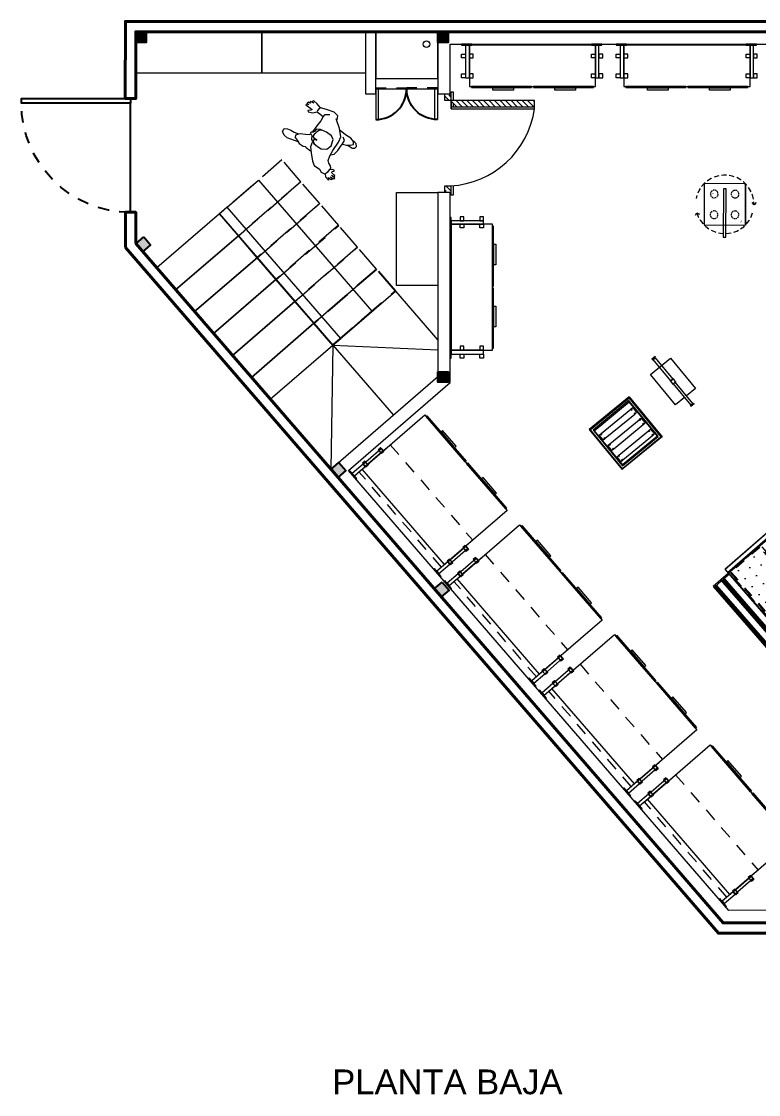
# Model space of a CAD drawing. Header units: metres. Extents: x 2600.2 to 2658.7, y 1421.4 to 1444.6.
# Drawn here: x 2600.21 to 2607.34, y 1422.9 to 1433.28 of the extents above; entities that cross this region are included whole.
import ezdxf
from ezdxf.enums import TextEntityAlignment as Align

# ---------------------------------------------------------------- set-up
doc = ezdxf.new("R2010")
doc.units = ezdxf.units.M
for name, pattern in [('DASHED2', [0.375, 0.25, -0.125]), ('HIDDEN', [0.375, 0.25, -0.125]), ('X-N2$0$X-N2$0$HIDDEN', [0.375, 0.25, -0.125])]:
    doc.linetypes.add(name, pattern=pattern)
for name, color, linetype in [('AG-FP-01$0$A-DOOR-1', 1, 'Continuous'), ('columnas', 1, 'Continuous'), ('PROYECCIÓN', 1, 'DASHED2'), ('TEXTO-100', 2, 'Continuous'), ('X-N2$0$A-PUERTAS', 251, 'Continuous')]:
    doc.layers.add(name, color=color, linetype=linetype)
for name, color, linetype, lineweight in [('AG-FP-01$0$A-HEAD-2', 253, 'HIDDEN', 0), ('CRISTALES', 142, 'Continuous', 5), ('MOBILIARIO', 35, 'Continuous', 20), ('MURO CARGA', 40, 'Continuous', 40), ('Muro Tbroca', 5, 'Continuous', 9), ('NIVEL', 90, 'Continuous', 20)]:
    doc.layers.add(name, color=color, linetype=linetype, lineweight=lineweight)
doc.styles.add('AG-FP-01$0$spa-fp01$0$WATG_Default', font='SIMPLEX.SHX', dxfattribs={"width": 0.8})
doc.styles.add('SWIS', font='swissel.ttf')

# ---------------------------------------------------------------- blocks, each defined once
blk = doc.blocks.new('X-N2$0$X-N2$0$puerta serv.')
blk.add_line((1005.937, 232.376), (1004.737, 232.376))
blk.add_lwpolyline([(1004.737, 232.376), (1004.737, 233.576), (1004.687, 233.576), (1004.687, 232.376)], close=True)
at = {"linetype": 'X-N2$0$X-N2$0$HIDDEN', "ltscale": 0.5}
blk.add_arc((1004.737, 232.376), 1.2, 0, 90, dxfattribs=at)
blk = doc.blocks.new('MUEBLE BILLETERAS 2')
at = {"layer": 'MOBILIARIO', "transparency": 33554559}
h = blk.add_hatch(dxfattribs=at)
h.set_pattern_fill('DOTS', color=256, scale=0.064)
h.set_pattern_definition([(0, (2457.50258, 893.2033), (0.0508, 0.1016), [0, -0.1016])])
h.paths.add_polyline_path([(2473.539, 917.833), (2473.539, 917.033), (2475.071, 917.033), (2475.071, 917.833)])
at = {"layer": 'MOBILIARIO'}
for p, q in [((2474.299, 918.033), (2474.299, 917.833)), ((2473.54, 918.012), (2473.54, 918)), ((2473.54, 918), (2474.287, 918)), ((2474.311, 918), (2475.059, 918)), ((2473.518, 917.833), (2473.478, 917.833)), ((2473.478, 917.833), (2473.478, 917.808)), ((2473.518, 917.808), (2473.518, 917.833)), ((2475.071, 917.833), (2473.539, 917.833)), ((2473.54, 917.9), (2474.287, 917.9)), ((2474.311, 917.9), (2475.059, 917.9)), ((2475.121, 917.833), (2475.081, 917.833)), ((2475.081, 917.833), (2475.081, 917.808)), ((2475.121, 917.808), (2475.121, 917.833)), ((2473.478, 917.808), (2473.478, 917.059)), ((2473.518, 917.059), (2473.518, 917.808)), ((2475.081, 917.808), (2475.081, 917.059)), ((2475.121, 917.059), (2475.121, 917.808)), ((2473.478, 917.059), (2473.478, 917.033)), ((2473.478, 917.033), (2473.518, 917.033)), ((2473.518, 917.033), (2473.518, 917.059)), ((2473.528, 917.033), (2475.071, 917.033)), ((2474.299, 916.833), (2474.299, 917.033)), ((2475.081, 917.059), (2475.081, 917.033)), ((2475.081, 917.033), (2475.121, 917.033)), ((2475.121, 917.033), (2475.121, 917.059)), ((2473.54, 916.966), (2474.287, 916.966)), ((2474.311, 916.966), (2475.059, 916.966)), ((2473.54, 916.866), (2474.287, 916.866)), ((2474.311, 916.866), (2475.059, 916.866))]:
    blk.add_line(p, q, dxfattribs=at)
at = {"layer": 'MOBILIARIO', "transparency": 33554559}
for p, q in [((2473.54, 918.012), (2474.287, 918.012)), ((2474.311, 918.012), (2475.059, 918.012)), ((2473.54, 917.912), (2474.287, 917.912)), ((2474.311, 917.912), (2475.059, 917.912)), ((2473.54, 916.954), (2474.287, 916.954)), ((2474.311, 916.954), (2475.059, 916.954)), ((2473.54, 916.854), (2474.287, 916.854))]:
    blk.add_line(p, q, dxfattribs=at)
at = {"layer": 'MOBILIARIO', "linetype": 'HIDDEN', "ltscale": 0.2}
for p, q in [((2473.528, 917.833), (2473.528, 917.808)), ((2474.305, 917.833), (2473.528, 917.833)), ((2473.533, 917.823), (2473.533, 917.817)), ((2473.533, 917.823), (2474.305, 917.823)), ((2474.299, 917.823), (2474.299, 917.833)), ((2475.071, 917.833), (2474.305, 917.833)), ((2474.305, 917.817), (2474.305, 917.823)), ((2474.305, 917.823), (2475.071, 917.823)), ((2475.071, 917.823), (2475.071, 917.833)), ((2475.071, 917.823), (2475.071, 917.817)), ((2473.518, 917.808), (2473.528, 917.808)), ((2473.528, 917.433), (2473.528, 917.808)), ((2473.533, 917.817), (2474.305, 917.817)), ((2474.295, 917.807), (2473.538, 917.807)), ((2473.538, 917.807), (2473.538, 917.443)), ((2474.289, 917.443), (2474.289, 917.807)), ((2474.299, 917.433), (2474.299, 917.817)), ((2475.071, 917.817), (2474.305, 917.817)), ((2474.309, 917.807), (2474.309, 917.443)), ((2475.061, 917.807), (2474.315, 917.807)), ((2475.061, 917.443), (2475.061, 917.807)), ((2475.071, 917.808), (2475.071, 917.817)), ((2475.081, 917.808), (2475.071, 917.808)), ((2475.071, 917.808), (2475.071, 917.433)), ((2473.528, 917.059), (2473.528, 917.433)), ((2473.538, 917.423), (2473.538, 917.059)), ((2474.305, 917.433), (2473.539, 917.433)), ((2473.549, 917.443), (2474.295, 917.443)), ((2474.295, 917.423), (2473.549, 917.423)), ((2474.289, 917.059), (2474.289, 917.423)), ((2474.299, 917.049), (2474.299, 917.433)), ((2475.071, 917.433), (2474.305, 917.433)), ((2474.309, 917.423), (2474.309, 917.059)), ((2474.315, 917.443), (2475.061, 917.443)), ((2475.061, 917.423), (2474.315, 917.423)), ((2475.061, 917.059), (2475.061, 917.423)), ((2475.071, 917.433), (2475.071, 917.059)), ((2473.518, 917.059), (2473.528, 917.059)), ((2473.528, 917.059), (2473.528, 917.049)), ((2473.528, 917.043), (2473.528, 917.049)), ((2473.528, 917.043), (2473.528, 917.033)), ((2473.528, 917.033), (2474.305, 917.033)), ((2473.538, 917.059), (2474.295, 917.059)), ((2473.538, 917.049), (2474.305, 917.049)), ((2473.538, 917.049), (2473.538, 917.043)), ((2474.305, 917.043), (2473.538, 917.043)), ((2474.299, 917.043), (2474.299, 917.049)), ((2474.299, 917.033), (2474.299, 917.043)), ((2475.066, 917.049), (2474.305, 917.049)), ((2475.066, 917.043), (2474.305, 917.043)), ((2474.305, 917.033), (2475.071, 917.033)), ((2474.315, 917.059), (2475.061, 917.059)), ((2475.066, 917.043), (2475.066, 917.049)), ((2475.071, 917.033), (2475.071, 917.059)), ((2475.081, 917.059), (2475.071, 917.059))]:
    blk.add_line(p, q, dxfattribs=at)
at = {"layer": 'MOBILIARIO'}
for points in [[(2474.299, 917.933), (2475.071, 917.933), (2475.071, 918.033), (2473.528, 918.033), (2473.528, 917.933), (2474.287, 917.933)], [(2474.287, 917.933), (2474.287, 918.021), (2473.54, 918.021), (2473.54, 917.933)], [(2475.059, 917.933), (2475.059, 918.021), (2474.311, 918.021), (2474.311, 917.933)], [(2474.287, 917.833), (2474.287, 917.921), (2473.54, 917.921), (2473.54, 917.833)], [(2475.059, 917.833), (2475.059, 917.921), (2474.311, 917.921), (2474.311, 917.833)], [(2473.54, 917.033), (2473.54, 916.945), (2474.287, 916.945), (2474.287, 917.033)], [(2474.311, 917.033), (2474.311, 916.945), (2475.059, 916.945), (2475.059, 917.033)], [(2473.54, 916.933), (2473.54, 916.845), (2474.287, 916.845), (2474.287, 916.933)], [(2474.311, 916.933), (2474.311, 916.845), (2475.059, 916.845), (2475.059, 916.933)]]:
    blk.add_lwpolyline(points, dxfattribs=at)
for points in [[(2473.528, 917.833), (2475.071, 917.833), (2475.071, 917.933), (2473.528, 917.933)], [(2473.528, 917.033), (2473.478, 917.033), (2473.478, 917.833), (2473.528, 917.833)], [(2475.071, 917.833), (2475.121, 917.833), (2475.121, 917.033), (2475.071, 917.033)], [(2473.528, 916.933), (2475.071, 916.933), (2475.071, 917.033), (2473.528, 917.033)], [(2473.528, 916.833), (2475.071, 916.833), (2475.071, 916.933), (2473.528, 916.933)]]:
    blk.add_lwpolyline(points, close=True, dxfattribs=at)
at = {"layer": 'MOBILIARIO', "transparency": 33554559}
for points in [[(2473.54, 918.021), (2474.287, 918.021), (2474.287, 918.012), (2473.54, 918.012)], [(2474.311, 918.021), (2475.059, 918.021), (2475.059, 918.012), (2474.311, 918.012)], [(2473.54, 917.921), (2474.287, 917.921), (2474.287, 917.912), (2473.54, 917.912)], [(2474.311, 917.921), (2475.059, 917.921), (2475.059, 917.912), (2474.311, 917.912)], [(2473.54, 916.945), (2474.287, 916.945), (2474.287, 916.954), (2473.54, 916.954)], [(2474.311, 916.945), (2475.059, 916.945), (2475.059, 916.954), (2474.311, 916.954)], [(2473.54, 916.845), (2474.287, 916.845), (2474.287, 916.854), (2473.54, 916.854)], [(2474.311, 916.845), (2475.059, 916.845), (2475.059, 916.854), (2474.311, 916.854)]]:
    blk.add_lwpolyline(points, close=True, dxfattribs=at)
blk = doc.blocks.new('columna')
at = {"layer": 'columnas'}
h = blk.add_hatch(color=256, dxfattribs=at)
h.dxf.hatch_style = 1
h.paths.add_polyline_path([(368.42, 124.984), (368.318, 124.984), (368.318, 124.882), (368.42, 124.882)])
blk.add_lwpolyline([(368.318, 124.984), (368.42, 124.984), (368.42, 124.882), (368.318, 124.882), (368.318, 124.984)], dxfattribs=at)
blk = doc.blocks.new('personasp13')
for points in [[(-0.065, 0.25), (-0.063, 0.299), (-0.074, 0.32), (-0.098, 0.325), (-0.12, 0.31), (-0.13, 0.274)], [(0.082, -0.064), (0.128, -0.056), (0.175, -0.025), (0.238, 0.027), (0.266, 0.061), (0.269, 0.126), (0.29, 0.154), (0.286, 0.197), (0.307, 0.212), (0.319, 0.25), (0.312, 0.257), (0.298, 0.239), (0.302, 0.275), (0.293, 0.282), (0.283, 0.251), (0.281, 0.293), (0.271, 0.298), (0.264, 0.257), (0.26, 0.286), (0.25, 0.286), (0.242, 0.246), (0.23, 0.243), (0.218, 0.257), (0.207, 0.253), (0.211, 0.234), (0.231, 0.21), (0.207, 0.215), (0.19, 0.203), (0.175, 0.176), (0.156, 0.155), (0.111, 0.147), (0.051, 0.147), (-0.048, 0.155), (-0.103, 0.148), (-0.168, 0.097), (-0.23, 0.022), (-0.226, 0.035), (-0.264, 0.023), (-0.278, -0.026), (-0.261, -0.104), (-0.247, -0.164), (-0.264, -0.21), (-0.273, -0.253), (-0.261, -0.263), (-0.255, -0.241), (-0.252, -0.277), (-0.24, -0.28), (-0.238, -0.268), (-0.235, -0.294), (-0.221, -0.297), (-0.216, -0.275), (-0.211, -0.299), (-0.201, -0.299), (-0.192, -0.224), (-0.182, -0.234), (-0.165, -0.255), (-0.153, -0.246), (-0.168, -0.203), (-0.197, -0.174), (-0.195, -0.155), (-0.187, -0.097), (-0.139, -0.097), (-0.079, -0.107), (-0.009, -0.113)], [(-0.05, 0.197), (-0.06, 0.236), (-0.079, 0.267), (-0.099, 0.291), (-0.125, 0.275), (-0.141, 0.238), (-0.144, 0.178), (-0.154, 0.111)], [(0.231, 0.209), (0.259, 0.207), (0.284, 0.197)], [(0.096, 0.15), (0.074, 0.176), (0.027, 0.19), (-0.019, 0.191), (-0.053, 0.197), (-0.091, 0.197), (-0.111, 0.171)], [(-0.185, -0.097), (-0.214, -0.09), (-0.237, -0.054)], [(0.082, -0.041), (0.067, -0.063), (0.051, -0.064), (0.043, -0.056), (0.041, -0.036), (0.038, -0.064), (0.029, -0.083), (0.014, -0.088), (-0.005, -0.083), (-0.033, -0.075), (-0.057, -0.064), (-0.067, -0.045)], [(0.024, -0.121), (0.031, -0.123), (0.048, -0.16), (0.067, -0.203), (0.087, -0.225), (0.103, -0.239), (0.123, -0.231), (0.135, -0.201), (0.154, -0.169), (0.158, -0.121), (0.152, -0.105), (0.154, -0.09), (0.161, -0.037)], [(-0.249, -0.159), (-0.231, -0.172), (-0.202, -0.174)], [(0.147, -0.186), (0.166, -0.296), (0.158, -0.335), (0.134, -0.368), (0.103, -0.368), (0.087, -0.339), (0.082, -0.304), (0.084, -0.267), (0.077, -0.222)]]:
    blk.add_lwpolyline(points)
blk.add_lwpolyline([(0.01, -0.127), (0.019, -0.118), (0.024, -0.102), (0.062, -0.086), (0.084, -0.045), (0.092, -0.001), (0.092, 0.04), (0.069, 0.091), (0.019, 0.11), (-0.043, 0.098), (-0.066, 0.065), (-0.074, 0.006), (-0.067, -0.059), (-0.049, -0.092), (-0.02, -0.099), (-0.009, -0.103), (-0.001, -0.12)], close=True)
blk = doc.blocks.new('*U137')
blk.add_lwpolyline([(2120, 47), (2120, 497), (2080, 497), (2080, 47)], close=True)
at = {"layer": 'AG-FP-01$0$A-DOOR-1'}
blk.add_arc((2120, 47), 450, 90, 180, dxfattribs=at)
at = {"layer": 'AG-FP-01$0$A-HEAD-2', "ltscale": 0.01}
for p, q in [((2120, 47), (1670, 47)), ((2120, 36), (1670, 36))]:
    blk.add_line(p, q, dxfattribs=at)
at = {"style": 'AG-FP-01$0$spa-fp01$0$WATG_Default', "width": 0.8, "flags": 9}
for tag, p in [('DOORNUMBER', (495, -80)), ('ROOMNAME', (495, -84)), ('ROOMNUMBER', (495, -88)), ('DOORTYPE', (495, -92)), ('DOORMATERIAL', (495, -96)), ('DOORFINISH', (495, -101)), ('FRAMEMATERIAL', (495, -105)), ('FRAMEFINISH', (495, -109)), ('DETAILHEAD', (495, -113)), ('DETAILJAMB', (495, -117)), ('DETAILMUNTIN', (495, -121)), ('THRESHOLDMATERIAL', (495, -125)), ('THRESHOLDDETAIL', (495, -129)), ('FIRERATING', (495, -133)), ('GLAZING', (495, -137)), ('LOUVER', (495, -141)), ('CLOSER', (495, -145)), ('PANICHARDWARE', (495, -150)), ('HARDWARESET', (495, -154)), ('REMARKS', (495, -158)), ('REVISION', (495, -162))]:
    blk.add_attdef(tag, p, '', height=2.38, dxfattribs=at)
blk = doc.blocks.new('A$C6FFD5BB7')
at = {"layer": 'MOBILIARIO'}
for points in [[(0.1, 0.38), (0, 0.38), (0, 0.37), (0.1, 0.37)], [(0.065, 0.37), (0.035, 0.37), (0.035, 0.23), (0.065, 0.23)], [(0.035, 0.2), (0.025, 0.2), (0.025, 0.23), (0.035, 0.23)], [(0.035, 0.23), (0.065, 0.23), (0.065, 0), (0.035, 0)], [(0.035, 0.2), (0.065, 0.2), (0.065, 0.23), (0.035, 0.23)], [(0.065, 0.2), (0.075, 0.2), (0.075, 0.23), (0.065, 0.23)], [(0.035, 0), (0.025, 0), (0.025, 0.03), (0.035, 0.03)], [(0.035, 0), (0.065, 0), (0.065, 0.03), (0.035, 0.03)], [(0.065, 0), (0.075, 0), (0.075, 0.03), (0.065, 0.03)]]:
    blk.add_lwpolyline(points, close=True, dxfattribs=at)

msp = doc.modelspace()

# ---------------------------------------------------------------- linework, layer by layer
msp.add_lwpolyline([(2601.217, 1433.091), (2601.217, 1433.283), (2601.408, 1433.283)])
at = {"layer": 'MOBILIARIO'}
for p, q in [((2603.639, 1432.633), (2604.239, 1432.633)), ((2607.006, 1431.796), (2606.984, 1431.794)), ((2607.035, 1431.796), (2607.006, 1431.796)), ((2606.819, 1431.716), (2606.793, 1431.686)), ((2606.819, 1431.715), (2606.816, 1431.315)), ((2606.828, 1431.724), (2606.819, 1431.716)), ((2607.218, 1431.712), (2606.819, 1431.715)), ((2606.851, 1431.743), (2606.847, 1431.74)), ((2606.886, 1431.765), (2606.851, 1431.743)), ((2606.889, 1431.766), (2606.886, 1431.765)), ((2606.924, 1431.781), (2606.913, 1431.776)), ((2606.96, 1431.79), (2606.924, 1431.781)), ((2607.089, 1431.787), (2607.059, 1431.792)), ((2607.108, 1431.781), (2607.089, 1431.787)), ((2607.165, 1431.755), (2607.132, 1431.773)), ((2607.174, 1431.747), (2607.165, 1431.755)), ((2607.198, 1431.731), (2607.195, 1431.733)), ((2607.228, 1431.702), (2607.198, 1431.731)), ((2607.207, 1431.712), (2607.218, 1431.712)), ((2607.218, 1431.712), (2607.216, 1431.312)), ((2607.216, 1431.312), (2607.218, 1431.712)), ((2607.231, 1431.697), (2607.228, 1431.702)), ((2606.748, 1431.599), (2606.74, 1431.572)), ((2606.769, 1431.65), (2606.756, 1431.623)), ((2606.78, 1431.666), (2606.769, 1431.65)), ((2606.882, 1431.63), (2606.878, 1431.625)), ((2606.878, 1431.619), (2606.878, 1431.616)), ((2606.878, 1431.616), (2606.878, 1431.609)), ((2606.878, 1431.609), (2606.878, 1431.606)), ((2606.88, 1431.602), (2606.883, 1431.595)), ((2606.885, 1431.636), (2606.882, 1431.63)), ((2606.883, 1431.595), (2606.886, 1431.59)), ((2606.89, 1431.641), (2606.888, 1431.64)), ((2606.894, 1431.646), (2606.89, 1431.641)), ((2606.891, 1431.587), (2606.892, 1431.586)), ((2606.898, 1431.647), (2606.894, 1431.646)), ((2606.909, 1431.651), (2606.904, 1431.651)), ((2606.915, 1431.652), (2606.909, 1431.651)), ((2606.923, 1431.65), (2606.921, 1431.65)), ((2606.929, 1431.649), (2606.923, 1431.65)), ((2606.932, 1431.647), (2606.929, 1431.649)), ((2606.94, 1431.641), (2606.937, 1431.644)), ((2606.945, 1431.636), (2606.94, 1431.641)), ((2606.94, 1431.587), (2606.943, 1431.59)), ((2606.943, 1431.59), (2606.948, 1431.595)), ((2606.95, 1431.63), (2606.948, 1431.63)), ((2606.948, 1431.595), (2606.948, 1431.596)), ((2606.951, 1431.623), (2606.95, 1431.63)), ((2606.95, 1431.601), (2606.953, 1431.609)), ((2606.951, 1431.618), (2606.951, 1431.623)), ((2606.953, 1431.609), (2606.953, 1431.612)), ((2607.006, 1431.664), (2607.002, 1431.198)), ((2607.031, 1431.664), (2607.006, 1431.664)), ((2607.028, 1431.198), (2607.031, 1431.664)), ((2607.08, 1431.618), (2607.08, 1431.614)), ((2607.08, 1431.614), (2607.08, 1431.608)), ((2607.08, 1431.608), (2607.081, 1431.605)), ((2607.083, 1431.629), (2607.081, 1431.624)), ((2607.086, 1431.635), (2607.083, 1431.629)), ((2607.083, 1431.6), (2607.084, 1431.594)), ((2607.084, 1431.594), (2607.089, 1431.589)), ((2607.097, 1431.644), (2607.091, 1431.64)), ((2607.091, 1431.64), (2607.091, 1431.638)), ((2607.101, 1431.646), (2607.097, 1431.644)), ((2607.11, 1431.649), (2607.105, 1431.649)), ((2607.118, 1431.651), (2607.11, 1431.649)), ((2607.124, 1431.649), (2607.123, 1431.649)), ((2607.132, 1431.647), (2607.124, 1431.649)), ((2607.134, 1431.646), (2607.132, 1431.647)), ((2607.143, 1431.639), (2607.14, 1431.643)), ((2607.141, 1431.585), (2607.146, 1431.589)), ((2607.148, 1431.635), (2607.143, 1431.639)), ((2607.146, 1431.589), (2607.149, 1431.593)), ((2607.149, 1431.593), (2607.149, 1431.595)), ((2607.154, 1431.622), (2607.151, 1431.628)), ((2607.153, 1431.6), (2607.154, 1431.608)), ((2607.154, 1431.617), (2607.154, 1431.622)), ((2607.154, 1431.608), (2607.154, 1431.611)), ((2607.253, 1431.669), (2607.245, 1431.678)), ((2607.272, 1431.635), (2607.253, 1431.669)), ((2607.287, 1431.594), (2607.281, 1431.613)), ((2607.294, 1431.564), (2607.287, 1431.594)), ((2606.892, 1431.586), (2606.897, 1431.581)), ((2606.897, 1431.581), (2606.9, 1431.581)), ((2606.907, 1431.578), (2606.911, 1431.578)), ((2606.911, 1431.578), (2606.918, 1431.577)), ((2606.924, 1431.577), (2606.926, 1431.579)), ((2606.926, 1431.579), (2606.932, 1431.581)), ((2606.932, 1431.581), (2606.935, 1431.582)), ((2607.092, 1431.586), (2607.094, 1431.584)), ((2607.094, 1431.584), (2607.1, 1431.579)), ((2607.1, 1431.579), (2607.103, 1431.579)), ((2607.108, 1431.576), (2607.113, 1431.576)), ((2607.113, 1431.576), (2607.121, 1431.576)), ((2607.125, 1431.576), (2607.127, 1431.578)), ((2607.127, 1431.578), (2607.135, 1431.579)), ((2607.135, 1431.579), (2607.137, 1431.581)), ((2607.3, 1431.511), (2607.281, 1431.532)), ((2607.3, 1431.511), (2607.298, 1431.54)), ((2607.32, 1431.532), (2607.3, 1431.511)), ((2606.732, 1431.409), (2606.747, 1431.433)), ((2606.745, 1431.433), (2606.759, 1431.395)), ((2606.747, 1431.433), (2606.771, 1431.418)), ((2606.759, 1431.395), (2606.764, 1431.388)), ((2606.88, 1431.43), (2606.877, 1431.425)), ((2606.877, 1431.419), (2606.877, 1431.416)), ((2606.877, 1431.416), (2606.877, 1431.41)), ((2606.877, 1431.41), (2606.877, 1431.406)), ((2606.878, 1431.402), (2606.882, 1431.395)), ((2606.883, 1431.437), (2606.88, 1431.43)), ((2606.882, 1431.395), (2606.885, 1431.391)), ((2606.888, 1431.441), (2606.887, 1431.44)), ((2606.893, 1431.446), (2606.888, 1431.441)), ((2606.889, 1431.386), (2606.891, 1431.386)), ((2606.891, 1431.386), (2606.896, 1431.381)), ((2606.896, 1431.448), (2606.893, 1431.446)), ((2606.896, 1431.381), (2606.899, 1431.379)), ((2606.907, 1431.451), (2606.903, 1431.449)), ((2606.914, 1431.452), (2606.907, 1431.451)), ((2606.922, 1431.451), (2606.92, 1431.451)), ((2606.928, 1431.449), (2606.922, 1431.451)), ((2606.924, 1431.378), (2606.931, 1431.381)), ((2606.931, 1431.447), (2606.928, 1431.449)), ((2606.931, 1431.381), (2606.934, 1431.382)), ((2606.939, 1431.441), (2606.936, 1431.444)), ((2606.944, 1431.436), (2606.939, 1431.441)), ((2606.939, 1431.387), (2606.942, 1431.39)), ((2606.942, 1431.39), (2606.947, 1431.395)), ((2606.948, 1431.43), (2606.947, 1431.43)), ((2606.95, 1431.423), (2606.948, 1431.43)), ((2606.948, 1431.401), (2606.951, 1431.409)), ((2606.95, 1431.419), (2606.95, 1431.423)), ((2606.951, 1431.409), (2606.951, 1431.412)), ((2607.078, 1431.418), (2607.078, 1431.415)), ((2607.078, 1431.415), (2607.078, 1431.408)), ((2607.078, 1431.408), (2607.08, 1431.405)), ((2607.082, 1431.429), (2607.08, 1431.424)), ((2607.081, 1431.4), (2607.083, 1431.394)), ((2607.085, 1431.435), (2607.082, 1431.429)), ((2607.083, 1431.394), (2607.088, 1431.389)), ((2607.096, 1431.445), (2607.09, 1431.44)), ((2607.09, 1431.44), (2607.09, 1431.438)), ((2607.091, 1431.384), (2607.092, 1431.384)), ((2607.092, 1431.384), (2607.099, 1431.38)), ((2607.099, 1431.446), (2607.096, 1431.445)), ((2607.099, 1431.38), (2607.102, 1431.378)), ((2607.109, 1431.449), (2607.104, 1431.448)), ((2607.117, 1431.451), (2607.109, 1431.449)), ((2607.123, 1431.449), (2607.121, 1431.449)), ((2607.131, 1431.447), (2607.123, 1431.449)), ((2607.133, 1431.446), (2607.131, 1431.447)), ((2607.134, 1431.379), (2607.135, 1431.381)), ((2607.142, 1431.439), (2607.139, 1431.443)), ((2607.14, 1431.386), (2607.145, 1431.389)), ((2607.147, 1431.435), (2607.142, 1431.439)), ((2607.145, 1431.389), (2607.148, 1431.393)), ((2607.153, 1431.422), (2607.15, 1431.428)), ((2607.151, 1431.4), (2607.153, 1431.408)), ((2607.153, 1431.417), (2607.153, 1431.422)), ((2607.153, 1431.408), (2607.153, 1431.411)), ((2607.269, 1431.386), (2607.273, 1431.394)), ((2607.273, 1431.394), (2607.286, 1431.431)), ((2606.777, 1431.366), (2606.78, 1431.36)), ((2606.78, 1431.36), (2606.803, 1431.328)), ((2606.803, 1431.328), (2606.806, 1431.326)), ((2606.816, 1431.315), (2607.216, 1431.312)), ((2606.824, 1431.308), (2606.832, 1431.3)), ((2606.832, 1431.3), (2606.863, 1431.276)), ((2606.905, 1431.378), (2606.91, 1431.378)), ((2606.91, 1431.378), (2606.916, 1431.378)), ((2606.923, 1431.378), (2606.924, 1431.378)), ((2607.107, 1431.376), (2607.111, 1431.376)), ((2607.111, 1431.376), (2607.119, 1431.376)), ((2607.124, 1431.376), (2607.126, 1431.376)), ((2607.126, 1431.376), (2607.134, 1431.379)), ((2607.169, 1431.276), (2607.2, 1431.298)), ((2607.2, 1431.298), (2607.209, 1431.307)), ((2607.227, 1431.325), (2607.228, 1431.326)), ((2607.228, 1431.326), (2607.252, 1431.358)), ((2607.252, 1431.358), (2607.257, 1431.364)), ((2606.884, 1431.265), (2606.9, 1431.257)), ((2606.9, 1431.257), (2606.93, 1431.244)), ((2606.955, 1431.239), (2606.976, 1431.234)), ((2606.976, 1431.234), (2607.004, 1431.231)), ((2607.002, 1431.198), (2607.028, 1431.198)), ((2607.028, 1431.232), (2607.056, 1431.234)), ((2607.056, 1431.234), (2607.079, 1431.238)), ((2607.103, 1431.245), (2607.133, 1431.256)), ((2607.133, 1431.256), (2607.149, 1431.263)), ((2606.092, 1429.653), (2605.706, 1429.335)), ((2605.714, 1429.334), (2606.091, 1429.644)), ((2606.088, 1429.616), (2605.742, 1429.331)), ((2606.095, 1429.607), (2606.088, 1429.616)), ((2606.401, 1429.267), (2606.091, 1429.644)), ((2606.092, 1429.653), (2606.41, 1429.267)), ((2605.753, 1429.325), (2606.092, 1429.605)), ((2605.822, 1429.297), (2606.107, 1429.532)), ((2606.092, 1429.605), (2606.095, 1429.607)), ((2606.365, 1429.273), (2606.092, 1429.605)), ((2606.368, 1429.276), (2606.095, 1429.607)), ((2606.106, 1429.532), (2606.114, 1429.539)), ((2606.106, 1429.532), (2606.107, 1429.532)), ((2606.112, 1429.525), (2606.107, 1429.532)), ((2606.119, 1429.532), (2606.112, 1429.525)), ((2606.112, 1429.525), (2606.12, 1429.531)), ((2606.112, 1429.525), (2606.112, 1429.525)), ((2606.114, 1429.538), (2606.126, 1429.548)), ((2606.114, 1429.538), (2606.114, 1429.539)), ((2606.114, 1429.538), (2606.119, 1429.532)), ((2606.12, 1429.531), (2606.119, 1429.532)), ((2606.126, 1429.548), (2606.164, 1429.501)), ((2605.86, 1429.251), (2606.145, 1429.485)), ((2605.904, 1429.197), (2606.189, 1429.431)), ((2606.139, 1429.492), (2606.147, 1429.498)), ((2606.139, 1429.492), (2606.145, 1429.485)), ((2606.145, 1429.485), (2606.153, 1429.491)), ((2606.145, 1429.485), (2606.145, 1429.485)), ((2606.152, 1429.492), (2606.147, 1429.498)), ((2606.152, 1429.492), (2606.164, 1429.501)), ((2606.153, 1429.491), (2606.152, 1429.492)), ((2606.189, 1429.432), (2606.196, 1429.438)), ((2606.189, 1429.432), (2606.189, 1429.431)), ((2606.194, 1429.425), (2606.189, 1429.431)), ((2606.202, 1429.431), (2606.194, 1429.425)), ((2606.195, 1429.425), (2606.194, 1429.425)), ((2606.195, 1429.425), (2606.202, 1429.431)), ((2606.197, 1429.438), (2606.196, 1429.438)), ((2606.197, 1429.438), (2606.208, 1429.447)), ((2606.197, 1429.438), (2606.202, 1429.431)), ((2606.202, 1429.431), (2606.202, 1429.431)), ((2606.208, 1429.447), (2606.247, 1429.401)), ((2605.706, 1429.335), (2606.024, 1428.949)), ((2605.714, 1429.334), (2606.024, 1428.957)), ((2605.742, 1429.331), (2605.749, 1429.323)), ((2605.749, 1429.323), (2605.753, 1429.325)), ((2605.749, 1429.323), (2606.022, 1428.991)), ((2605.753, 1429.325), (2606.026, 1428.994)), ((2605.942, 1429.15), (2606.227, 1429.385)), ((2605.993, 1429.089), (2606.278, 1429.323)), ((2606.222, 1429.392), (2606.229, 1429.398)), ((2606.222, 1429.392), (2606.227, 1429.385)), ((2606.227, 1429.385), (2606.228, 1429.384)), ((2606.228, 1429.384), (2606.236, 1429.391)), ((2606.235, 1429.391), (2606.229, 1429.398)), ((2606.235, 1429.391), (2606.247, 1429.401)), ((2606.236, 1429.391), (2606.235, 1429.391)), ((2606.278, 1429.324), (2606.285, 1429.33)), ((2606.278, 1429.324), (2606.278, 1429.323)), ((2606.283, 1429.317), (2606.278, 1429.323)), ((2606.291, 1429.323), (2606.283, 1429.317)), ((2606.284, 1429.316), (2606.283, 1429.317)), ((2606.284, 1429.316), (2606.291, 1429.323)), ((2606.286, 1429.33), (2606.285, 1429.33)), ((2606.286, 1429.33), (2606.297, 1429.339)), ((2606.286, 1429.33), (2606.291, 1429.323)), ((2606.291, 1429.323), (2606.291, 1429.323)), ((2606.297, 1429.339), (2606.336, 1429.293)), ((2605.802, 1429.281), (2605.814, 1429.291)), ((2605.84, 1429.235), (2605.802, 1429.281)), ((2605.813, 1429.291), (2605.821, 1429.298)), ((2605.813, 1429.291), (2605.814, 1429.291)), ((2605.819, 1429.284), (2605.814, 1429.291)), ((2605.827, 1429.291), (2605.819, 1429.284)), ((2605.819, 1429.284), (2605.827, 1429.29)), ((2605.819, 1429.284), (2605.819, 1429.284)), ((2605.822, 1429.297), (2605.821, 1429.298)), ((2605.822, 1429.297), (2605.827, 1429.291)), ((2605.827, 1429.29), (2605.827, 1429.291)), ((2605.84, 1429.235), (2605.852, 1429.244)), ((2605.846, 1429.251), (2605.854, 1429.257)), ((2605.846, 1429.251), (2605.852, 1429.244)), ((2605.852, 1429.244), (2605.853, 1429.244)), ((2605.853, 1429.244), (2605.86, 1429.25)), ((2605.86, 1429.251), (2605.854, 1429.257)), ((2605.86, 1429.25), (2605.86, 1429.251)), ((2606.365, 1429.273), (2606.026, 1428.994)), ((2606.027, 1428.985), (2606.373, 1429.27)), ((2606.031, 1429.042), (2606.316, 1429.277)), ((2606.032, 1428.963), (2606.394, 1429.261)), ((2606.398, 1429.257), (2606.035, 1428.958)), ((2606.318, 1429.29), (2606.311, 1429.284)), ((2606.311, 1429.284), (2606.316, 1429.277)), ((2606.316, 1429.277), (2606.317, 1429.276)), ((2606.317, 1429.276), (2606.325, 1429.282)), ((2606.324, 1429.283), (2606.318, 1429.29)), ((2606.324, 1429.283), (2606.336, 1429.293)), ((2606.325, 1429.282), (2606.324, 1429.283)), ((2606.368, 1429.276), (2606.365, 1429.273)), ((2606.373, 1429.27), (2606.368, 1429.276)), ((2606.394, 1429.261), (2606.401, 1429.267)), ((2606.398, 1429.257), (2606.394, 1429.261)), ((2606.41, 1429.267), (2606.398, 1429.257)), ((2605.885, 1429.181), (2605.896, 1429.19)), ((2605.923, 1429.134), (2605.885, 1429.181)), ((2605.896, 1429.191), (2605.904, 1429.197)), ((2605.896, 1429.191), (2605.896, 1429.19)), ((2605.902, 1429.184), (2605.896, 1429.19)), ((2605.909, 1429.19), (2605.902, 1429.184)), ((2605.902, 1429.183), (2605.91, 1429.19)), ((2605.902, 1429.183), (2605.902, 1429.184)), ((2605.904, 1429.197), (2605.904, 1429.197)), ((2605.904, 1429.197), (2605.909, 1429.19)), ((2605.91, 1429.19), (2605.909, 1429.19)), ((2605.923, 1429.134), (2605.935, 1429.144)), ((2605.929, 1429.151), (2605.937, 1429.157)), ((2605.929, 1429.151), (2605.935, 1429.144)), ((2605.935, 1429.143), (2605.943, 1429.15)), ((2605.935, 1429.144), (2605.935, 1429.143)), ((2605.942, 1429.15), (2605.937, 1429.157)), ((2605.943, 1429.15), (2605.942, 1429.15)), ((2605.974, 1429.073), (2605.985, 1429.082)), ((2606.012, 1429.026), (2605.974, 1429.073)), ((2605.985, 1429.083), (2605.993, 1429.089)), ((2605.985, 1429.083), (2605.985, 1429.082)), ((2605.991, 1429.076), (2605.985, 1429.082)), ((2605.991, 1429.075), (2605.999, 1429.082)), ((2605.998, 1429.082), (2605.991, 1429.076)), ((2605.991, 1429.075), (2605.991, 1429.076)), ((2605.993, 1429.089), (2605.993, 1429.089)), ((2605.993, 1429.089), (2605.998, 1429.082)), ((2605.999, 1429.082), (2605.998, 1429.082)), ((2606.012, 1429.026), (2606.024, 1429.036)), ((2606.018, 1429.043), (2606.026, 1429.049)), ((2606.018, 1429.043), (2606.024, 1429.036)), ((2606.026, 1428.994), (2606.022, 1428.991)), ((2606.024, 1429.035), (2606.032, 1429.041)), ((2606.024, 1429.036), (2606.024, 1429.035)), ((2606.031, 1429.042), (2606.026, 1429.049)), ((2606.032, 1429.041), (2606.031, 1429.042)), ((2606.022, 1428.991), (2606.027, 1428.985)), ((2606.024, 1428.957), (2606.032, 1428.963)), ((2606.035, 1428.958), (2606.024, 1428.949)), ((2606.032, 1428.963), (2606.035, 1428.958))]:
    msp.add_line(p, q, dxfattribs=at)
at = {"layer": 'MOBILIARIO', "linetype": 'Continuous', "extrusion": (1.01079e-07, 7.39136e-08, 1)}
for p, q in [((2604.351, 1432.518, 0), (2604.309, 1432.559, 0)), ((2604.37, 1432.552, 0), (2604.349, 1432.573, 0)), ((2604.369, 1432.511, 0), (2604.423, 1432.458, 0)), ((2604.369, 1432.458, 0), (2604.37, 1432.458, 0)), ((2604.416, 1432.518, 0), (2604.476, 1432.458, 0)), ((2604.469, 1432.518, 0), (2604.53, 1432.458, 0)), ((2604.522, 1432.518, 0), (2604.583, 1432.458, 0)), ((2604.576, 1432.518, 0), (2604.636, 1432.458, 0)), ((2604.629, 1432.518, 0), (2604.689, 1432.458, 0)), ((2604.682, 1432.518, 0), (2604.743, 1432.458, 0)), ((2604.736, 1432.518, 0), (2604.796, 1432.458, 0)), ((2604.789, 1432.518, 0), (2604.849, 1432.458, 0)), ((2604.842, 1432.518, 0), (2604.903, 1432.458, 0)), ((2604.895, 1432.518, 0), (2604.956, 1432.458, 0)), ((2604.949, 1432.518, 0), (2605.009, 1432.458, 0)), ((2605.002, 1432.518, 0), (2605.062, 1432.458, 0)), ((2605.055, 1432.518, 0), (2605.116, 1432.458, 0)), ((2605.109, 1432.518, 0), (2605.169, 1432.458, 0)), ((2605.162, 1432.518, 0), (2605.175, 1432.505, 0)), ((2604.369, 1431.642, 0), (2604.317, 1431.694, 0)), ((2604.32, 1431.637, 0), (2604.309, 1431.649, 0))]:
    msp.add_line(p, q, dxfattribs=at)
at = {"layer": 'MOBILIARIO', "extrusion": (1.01079e-07, 7.39136e-08, 1)}
for p, q in [((2604.369, 1432.439, 0), (2604.369, 1432.601, 0)), ((2604.369, 1432.601, 0), (2604.388, 1432.601, 0)), ((2604.388, 1432.601, 0), (2604.388, 1432.518, 0)), ((2605.175, 1432.518, 0), (2604.369, 1432.518, 0)), ((2604.369, 1432.518, 0), (2604.369, 1432.439, 0)), ((2604.369, 1432.458, 0), (2605.175, 1432.458, 0)), ((2604.369, 1432.439, 0), (2605.175, 1432.439, 0)), ((2604.388, 1432.493, 0), (2604.388, 1432.458, 0)), ((2605.175, 1432.439, 0), (2605.175, 1432.518, 0)), ((2604.369, 1431.602, 0), (2604.369, 1431.695, 0)), ((2604.388, 1431.696, 0), (2604.388, 1431.602, 0)), ((2604.369, 1431.629, 0), (2604.309, 1431.629, 0)), ((2604.388, 1431.602, 0), (2604.369, 1431.602, 0))]:
    msp.add_line(p, q, dxfattribs=at)
at = {"layer": 'MOBILIARIO', "transparency": 33554687}
for p, q in [((2606.342, 1430.043), (2606.311, 1430.017)), ((2606.323, 1430.014), (2606.342, 1430.03)), ((2606.348, 1430.035), (2606.342, 1430.043)), ((2606.342, 1430.03), (2606.348, 1430.035)), ((2606.342, 1430.03), (2606.515, 1429.822)), ((2606.311, 1430.017), (2606.317, 1430.01)), ((2606.317, 1430.01), (2606.323, 1430.014)), ((2606.495, 1429.806), (2606.323, 1430.014)), ((2606.518, 1429.825), (2606.491, 1429.803)), ((2606.511, 1429.827), (2606.514, 1429.83)), ((2606.511, 1429.827), (2606.515, 1429.822)), ((2606.514, 1429.83), (2606.518, 1429.825)), ((2606.514, 1429.83), (2606.515, 1429.822)), ((2606.515, 1429.822), (2606.518, 1429.825)), ((2606.518, 1429.825), (2606.526, 1429.815)), ((2606.487, 1429.808), (2606.491, 1429.811)), ((2606.487, 1429.808), (2606.491, 1429.803)), ((2606.487, 1429.808), (2606.495, 1429.806)), ((2606.495, 1429.806), (2606.491, 1429.811)), ((2606.491, 1429.803), (2606.495, 1429.806)), ((2606.491, 1429.803), (2606.514, 1429.776)), ((2606.495, 1429.806), (2606.515, 1429.822)), ((2606.514, 1429.776), (2606.518, 1429.779)), ((2606.518, 1429.771), (2606.514, 1429.776)), ((2606.518, 1429.779), (2606.537, 1429.795)), ((2606.518, 1429.771), (2606.518, 1429.779)), ((2606.518, 1429.779), (2606.69, 1429.571)), ((2606.518, 1429.779), (2606.522, 1429.774)), ((2606.518, 1429.771), (2606.522, 1429.774)), ((2606.526, 1429.815), (2606.533, 1429.808)), ((2606.541, 1429.798), (2606.533, 1429.808)), ((2606.537, 1429.795), (2606.541, 1429.798)), ((2606.545, 1429.793), (2606.537, 1429.795)), ((2606.709, 1429.587), (2606.537, 1429.795)), ((2606.541, 1429.79), (2606.537, 1429.795)), ((2606.545, 1429.793), (2606.541, 1429.798)), ((2606.541, 1429.79), (2606.545, 1429.793)), ((2606.684, 1429.566), (2606.69, 1429.571)), ((2606.69, 1429.558), (2606.684, 1429.566)), ((2606.69, 1429.571), (2606.709, 1429.587)), ((2606.721, 1429.584), (2606.69, 1429.558)), ((2606.709, 1429.587), (2606.715, 1429.591)), ((2606.715, 1429.591), (2606.721, 1429.584))]:
    msp.add_line(p, q, dxfattribs=at)
at = {"layer": 'MOBILIARIO'}
for points in [[(2602.537, 1433.183), (2602.537, 1432.783), (2601.317, 1432.783), (2601.317, 1433.183)], [(2603.539, 1433.183), (2603.539, 1432.783), (2602.537, 1432.783), (2602.537, 1433.183)], [(2604.57, 1433.063), (2604.47, 1433.063), (2604.47, 1433.053), (2604.57, 1433.053)], [(2604.546, 1433.053), (2604.508, 1433.053), (2604.508, 1432.739), (2604.546, 1432.739)], [(2605.766, 1433.053), (2604.546, 1433.053), (2604.546, 1432.653), (2605.766, 1432.653)], [(2605.828, 1433.063), (2605.728, 1433.063), (2605.728, 1433.053), (2605.828, 1433.053)], [(2605.798, 1433.053), (2605.766, 1433.053), (2605.766, 1432.739), (2605.798, 1432.739)], [(2606.066, 1433.063), (2605.966, 1433.063), (2605.966, 1433.053), (2606.066, 1433.053)], [(2606.041, 1433.053), (2606.003, 1433.053), (2606.003, 1432.739), (2606.041, 1432.739)], [(2607.261, 1433.053), (2606.041, 1433.053), (2606.041, 1432.653), (2607.261, 1432.653)], [(2607.324, 1433.063), (2607.224, 1433.063), (2607.224, 1433.053), (2607.324, 1433.053)], [(2607.294, 1433.053), (2607.261, 1433.053), (2607.261, 1432.739), (2607.294, 1432.739)], [(2604.583, 1432.967), (2604.546, 1432.967), (2604.546, 1432.93), (2604.583, 1432.93)], [(2605.836, 1432.967), (2605.798, 1432.967), (2605.798, 1432.93), (2605.836, 1432.93)], [(2606.079, 1432.967), (2606.041, 1432.967), (2606.041, 1432.93), (2606.079, 1432.93)], [(2607.331, 1432.967), (2607.294, 1432.967), (2607.294, 1432.93), (2607.331, 1432.93)], [(2604.583, 1432.776), (2604.546, 1432.776), (2604.546, 1432.739), (2604.583, 1432.739)], [(2605.836, 1432.776), (2605.798, 1432.776), (2605.798, 1432.739), (2605.836, 1432.739)], [(2606.079, 1432.776), (2606.041, 1432.776), (2606.041, 1432.739), (2606.079, 1432.739)], [(2607.331, 1432.776), (2607.294, 1432.776), (2607.294, 1432.739), (2607.331, 1432.739)], [(2605.146, 1432.653), (2604.566, 1432.653), (2604.566, 1432.643), (2605.146, 1432.643)], [(2604.972, 1432.62), (2604.772, 1432.62), (2604.772, 1432.64), (2604.972, 1432.64)], [(2605.746, 1432.653), (2605.166, 1432.653), (2605.166, 1432.643), (2605.746, 1432.643)], [(2605.572, 1432.62), (2605.372, 1432.62), (2605.372, 1432.64), (2605.572, 1432.64)], [(2606.641, 1432.653), (2606.061, 1432.653), (2606.061, 1432.643), (2606.641, 1432.643)], [(2606.468, 1432.62), (2606.268, 1432.62), (2606.268, 1432.64), (2606.468, 1432.64)], [(2607.241, 1432.653), (2606.661, 1432.653), (2606.661, 1432.643), (2607.241, 1432.643)], [(2607.068, 1432.62), (2606.868, 1432.62), (2606.868, 1432.64), (2607.068, 1432.64)], [(2603.602, 1430.48), (2603.3, 1430.218), (2602.202, 1431.487), (2602.505, 1431.748)], [(2604.239, 1430.729), (2603.839, 1430.729), (2603.839, 1431.629), (2604.239, 1431.629)], [(2604.359, 1431.386), (2604.359, 1431.286), (2604.369, 1431.286), (2604.369, 1431.386)], [(2604.455, 1431.394), (2604.455, 1431.356), (2604.493, 1431.356), (2604.493, 1431.394)], [(2604.646, 1431.394), (2604.646, 1431.356), (2604.683, 1431.356), (2604.683, 1431.394)], [(2604.369, 1431.356), (2604.369, 1431.324), (2604.683, 1431.324), (2604.683, 1431.356)], [(2604.369, 1431.324), (2604.369, 1430.104), (2604.769, 1430.104), (2604.769, 1431.324)], [(2604.769, 1431.304), (2604.769, 1430.724), (2604.779, 1430.724), (2604.779, 1431.304)], [(2604.802, 1431.13), (2604.802, 1430.93), (2604.782, 1430.93), (2604.782, 1431.13)], [(2604.769, 1430.704), (2604.769, 1430.124), (2604.779, 1430.124), (2604.779, 1430.704)], [(2604.802, 1430.53), (2604.802, 1430.33), (2604.782, 1430.33), (2604.782, 1430.53)], [(2604.455, 1430.141), (2604.455, 1430.104), (2604.493, 1430.104), (2604.493, 1430.141)], [(2604.646, 1430.141), (2604.646, 1430.104), (2604.683, 1430.104), (2604.683, 1430.141)], [(2604.359, 1430.128), (2604.359, 1430.028), (2604.369, 1430.028), (2604.369, 1430.128)], [(2604.369, 1430.104), (2604.369, 1430.066), (2604.683, 1430.066), (2604.683, 1430.104)], [(2604.306, 1428.031), (2603.508, 1428.953), (2604.113, 1429.477), (2604.911, 1428.554)], [(2604.505, 1429.023), (2604.126, 1429.462), (2604.133, 1429.468), (2604.513, 1429.03)], [(2604.417, 1429.176), (2604.286, 1429.327), (2604.271, 1429.314), (2604.402, 1429.163)], [(2604.898, 1428.569), (2604.518, 1429.008), (2604.526, 1429.014), (2604.905, 1428.576)], [(2604.809, 1428.722), (2604.678, 1428.873), (2604.663, 1428.86), (2604.794, 1428.709)], [(2605.224, 1426.969), (2604.426, 1427.892), (2605.031, 1428.415), (2605.829, 1427.493)], [(2605.423, 1427.962), (2605.044, 1428.4), (2605.052, 1428.407), (2605.431, 1427.968)], [(2605.335, 1428.114), (2605.204, 1428.266), (2605.189, 1428.252), (2605.32, 1428.101)], [(2605.816, 1427.508), (2605.437, 1427.947), (2605.444, 1427.953), (2605.824, 1427.514)], [(2605.727, 1427.661), (2605.597, 1427.812), (2605.582, 1427.799), (2605.712, 1427.647)], [(2606.142, 1425.908), (2605.344, 1426.831), (2605.949, 1427.354), (2606.747, 1426.431)], [(2606.342, 1426.9), (2605.962, 1427.339), (2605.97, 1427.346), (2606.349, 1426.907)], [(2606.253, 1427.053), (2606.122, 1427.204), (2606.107, 1427.191), (2606.238, 1427.04)], [(2606.734, 1426.447), (2606.355, 1426.885), (2606.362, 1426.892), (2606.742, 1426.453)], [(2606.646, 1426.599), (2606.515, 1426.75), (2606.5, 1426.737), (2606.631, 1426.586)], [(2607.067, 1424.839), (2606.269, 1425.762), (2606.874, 1426.285), (2607.672, 1425.362)], [(2607.266, 1425.831), (2606.887, 1426.27), (2606.895, 1426.276), (2607.274, 1425.838)], [(2607.178, 1425.984), (2607.047, 1426.135), (2607.032, 1426.122), (2607.163, 1425.971)], [(2607.659, 1425.378), (2607.28, 1425.816), (2607.287, 1425.823), (2607.667, 1425.384)]]:
    msp.add_lwpolyline(points, close=True, dxfattribs=at)
msp.add_lwpolyline([(2603.639, 1433.183), (2603.639, 1432.733), (2604.239, 1432.733), (2604.239, 1433.183), (2603.639, 1433.183)], dxfattribs=at)
at = {"layer": 'MOBILIARIO', "ltscale": 0.0001}
for points in [[(2604.47, 1432.967), (2604.508, 1432.967), (2604.508, 1432.93), (2604.47, 1432.93)], [(2605.728, 1432.967), (2605.766, 1432.967), (2605.766, 1432.93), (2605.728, 1432.93)], [(2605.966, 1432.967), (2606.003, 1432.967), (2606.003, 1432.93), (2605.966, 1432.93)], [(2607.224, 1432.967), (2607.261, 1432.967), (2607.261, 1432.93), (2607.224, 1432.93)], [(2604.47, 1432.776), (2604.508, 1432.776), (2604.508, 1432.739), (2604.47, 1432.739)], [(2605.728, 1432.776), (2605.766, 1432.776), (2605.766, 1432.739), (2605.728, 1432.739)], [(2605.966, 1432.776), (2606.003, 1432.776), (2606.003, 1432.739), (2605.966, 1432.739)], [(2607.224, 1432.776), (2607.261, 1432.776), (2607.261, 1432.739), (2607.224, 1432.739)], [(2604.455, 1431.286), (2604.455, 1431.324), (2604.493, 1431.324), (2604.493, 1431.286)], [(2604.646, 1431.286), (2604.646, 1431.324), (2604.683, 1431.324), (2604.683, 1431.286)], [(2604.455, 1430.028), (2604.455, 1430.066), (2604.493, 1430.066), (2604.493, 1430.028)], [(2604.646, 1430.028), (2604.646, 1430.066), (2604.683, 1430.066), (2604.683, 1430.028)]]:
    msp.add_lwpolyline(points, close=True, dxfattribs=at)
at = {"layer": 'MOBILIARIO', "extrusion": (1.01079e-07, 7.39136e-08, 1), "elevation": 0}
for points in [[(2604.37, 1432.518), (2604.309, 1432.518), (2604.309, 1432.583), (2604.369, 1432.583)], [(2604.37, 1431.629), (2604.309, 1431.629), (2604.309, 1431.694), (2604.369, 1431.694)]]:
    msp.add_lwpolyline(points, dxfattribs=at)
at = {"layer": 'MOBILIARIO', "transparency": 33554687}
for points in [[(2606.299, 1429.867), (2606.492, 1430.026), (2606.733, 1429.734), (2606.646, 1429.663)], [(2606.627, 1429.647), (2606.54, 1429.575), (2606.299, 1429.867)]]:
    msp.add_lwpolyline(points, dxfattribs=at)
at = {"layer": 'MOBILIARIO', "linetype": 'HIDDEN', "ltscale": 0.5}
for points in [[(2604.276, 1428.005), (2603.477, 1428.927), (2603.78, 1429.189), (2604.578, 1428.266)], [(2605.194, 1426.943), (2604.396, 1427.866), (2604.698, 1428.128), (2605.496, 1427.205)], [(2606.112, 1425.882), (2605.314, 1426.805), (2605.616, 1427.066), (2606.414, 1426.144)], [(2607.037, 1424.813), (2606.239, 1425.735), (2606.541, 1425.997), (2607.339, 1425.075)]]:
    msp.add_lwpolyline(points, close=True, dxfattribs=at)
at = {"layer": 'MOBILIARIO'}
msp.add_circle((2604.131, 1433.063), 0.0314, dxfattribs=at)
at = {"layer": 'MOBILIARIO', "extrusion": (1.01079e-07, 7.39136e-08, 1)}
msp.add_arc((2604.32, 1432.556, 0), 0.863, 272.7647, 352.1889, dxfattribs=at)
at = {"layer": 'MOBILIARIO'}
for points in [[(2606.897, 1431.622), (2606.915, 1431.614), (2606.894, 1431.616)], [(2607.167, 1431.341), (2607.18, 1431.363), (2607.175, 1431.339)], [(2606.993, 1431.236), (2607.015, 1431.25), (2606.998, 1431.229)]]:
    msp.add_solid(points, dxfattribs=at)
at = {"layer": 'MURO CARGA'}
for points in [[(2601.216, 1432.537), (2601.317, 1432.537), (2601.317, 1433.183), (2609.127, 1433.183), (2609.127, 1433.283), (2601.217, 1433.283), (2601.216, 1432.537)], [(2601.317, 1431.134), (2601.317, 1431.437), (2601.217, 1431.437), (2601.217, 1431.097)], [(2609.198, 1424.464), (2606.955, 1424.464), (2601.217, 1431.097)], [(2610.326, 1424.564), (2607.001, 1424.564), (2601.317, 1431.134)]]:
    msp.add_lwpolyline(points, dxfattribs=at)
at = {"layer": 'Muro Tbroca'}
for points in [[(2603.539, 1433.183), (2603.539, 1432.583), (2603.639, 1432.583), (2603.639, 1433.183)], [(2604.239, 1433.183), (2604.239, 1432.583), (2604.359, 1432.583), (2604.359, 1433.063)], [(2604.359, 1433.063), (2609.027, 1433.063), (2609.027, 1432.583), (2610.399, 1432.583), (2610.401, 1433.083), (2613.359, 1433.083), (2617.158, 1428.922)], [(2603.375, 1428.939), (2604.359, 1429.79), (2604.359, 1431.629), (2604.239, 1431.629), (2604.239, 1429.845), (2603.206, 1428.951)], [(2609.177, 1424.686), (2607.056, 1424.684), (2603.375, 1428.939)]]:
    msp.add_lwpolyline(points, dxfattribs=at)
msp.add_lwpolyline([(2603.3, 1430.218), (2602.202, 1431.487), (2602.127, 1431.421), (2603.224, 1430.153)], close=True, dxfattribs=at)
at = {"layer": 'NIVEL'}
for q in [(2603.206, 1428.951), (2603.811, 1429.474), (2604.239, 1430.107)]:
    msp.add_line((2603.224, 1430.153), q, dxfattribs=at)
for points in [[(2601.52, 1430.9), (2601.703, 1430.688), (2602.31, 1431.21), (2602.127, 1431.421)], [(2601.703, 1430.688), (2601.886, 1430.477), (2602.493, 1430.998), (2602.31, 1431.21)], [(2601.886, 1430.477), (2602.069, 1430.265), (2602.674, 1430.788), (2602.493, 1430.998)], [(2602.069, 1430.265), (2602.252, 1430.053), (2602.857, 1430.576), (2602.674, 1430.788)], [(2603.829, 1430.676), (2604.239, 1430.202), (2604.239, 1429.845), (2603.206, 1428.951), (2602.619, 1429.629)], [(2602.252, 1430.053), (2602.436, 1429.841), (2603.041, 1430.365), (2602.857, 1430.576)], [(2602.436, 1429.841), (2602.619, 1429.629), (2603.224, 1430.153), (2603.041, 1430.365)]]:
    msp.add_lwpolyline(points, close=True, dxfattribs=at)
at = {"layer": 'PROYECCIÓN', "lineweight": 0}
for points in [[(2602.127, 1431.421), (2602.31, 1431.21), (2602.915, 1431.733), (2602.732, 1431.945)], [(2602.31, 1431.21), (2602.493, 1430.998), (2603.098, 1431.521), (2602.915, 1431.733)], [(2602.492, 1430.999), (2602.675, 1430.787), (2603.281, 1431.309), (2603.098, 1431.521)], [(2602.674, 1430.788), (2602.857, 1430.576), (2603.462, 1431.1), (2603.279, 1431.312)], [(2602.857, 1430.576), (2603.041, 1430.365), (2603.646, 1430.888), (2603.462, 1431.1)]]:
    msp.add_lwpolyline(points, close=True, dxfattribs=at)
at = {"layer": 'PROYECCIÓN'}
msp.add_lwpolyline([(2603.041, 1430.365), (2603.224, 1430.153), (2603.829, 1430.676), (2603.646, 1430.888)], close=True, dxfattribs=at)

# ---------------------------------------------------------------- block references
at = {"lineweight": 5}
for p in [(2232.999, 1308.199), (2235.921, 1308.199), (2235.921, 1304.911)]:
    msp.add_blockref('columna', p, dxfattribs=at)
at = {"lineweight": 5, "rotation": 310.8628569956882}
for p in [(2265.899, 1627.98), (2267.788, 1625.797), (2268.788, 1624.641)]:
    msp.add_blockref('columna', p, dxfattribs=at)
at = {"layer": 'CRISTALES', "lineweight": 5, "yscale": 0.0006645854674895957, "zscale": 0.0006645854674895957}
for p, xscale, rotation in [((2605.048, 1432.664), 0.0006645854674895957, 179.9999999999949), ((2602.829, 1432.664), -0.0006645854674895957, 180)]:
    msp.add_blockref('*U137', p, dxfattribs=dict(at, xscale=xscale, rotation=rotation))
at = {"layer": 'MOBILIARIO'}
for name, p, rotation in [('personasp13', (2603.122, 1432.152), 240.0000000000003), ('A$C6FFD5BB7', (2603.735, 1429.104), 130.8628569956931), ('MUEBLE BILLETERAS 2', (291.173, 2691.271), 311.0456386172938), ('A$C6FFD5BB7', (2604.553, 1428.158), 130.8628569956931), ('A$C6FFD5BB7', (2604.653, 1428.042), 130.8628569956931), ('A$C6FFD5BB7', (2605.471, 1427.097), 130.8628569956931), ('A$C6FFD5BB7', (2605.571, 1426.981), 130.8628569956931), ('A$C6FFD5BB7', (2606.389, 1426.036), 130.8628569956931), ('A$C6FFD5BB7', (2606.496, 1425.912), 130.8628569956931), ('A$C6FFD5BB7', (2607.314, 1424.966), 130.8628569956931)]:
    msp.add_blockref(name, p, dxfattribs=dict(at, rotation=rotation))
at = {"layer": 'X-N2$0$A-PUERTAS', "lineweight": 0, "xscale": -0.8804177713083171, "yscale": 0.8804177713083171, "zscale": 0.8804177713083171, "rotation": 90}
msp.add_blockref('X-N2$0$X-N2$0$puerta serv.', (2805.855, 2317.082, 0), dxfattribs=at)

# ---------------------------------------------------------------- texts
at = {"layer": 'TEXTO-100', "style": 'SWIS'}
msp.add_text('PLANTA BAJA', height=0.2392, dxfattribs=at).set_placement((2604.333, 1422.907), align=Align.CENTER)

doc.saveas('drawing.dxf')
